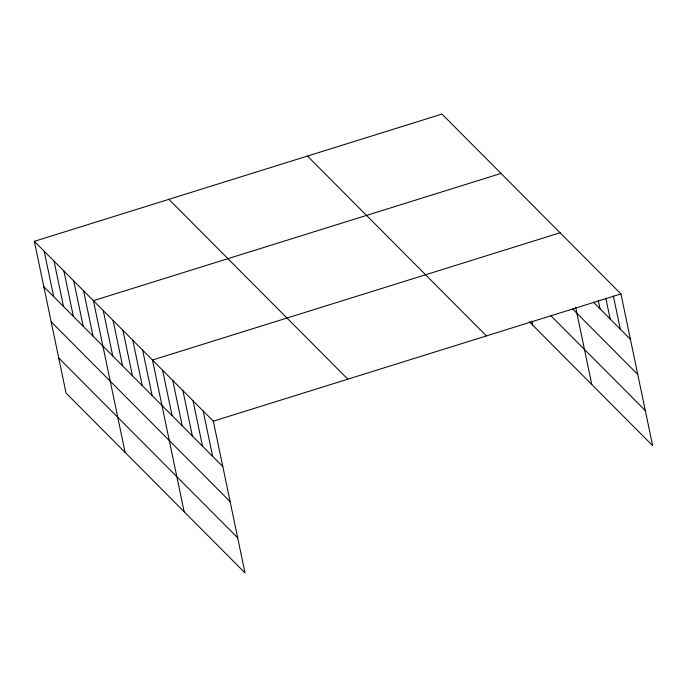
<?xml version="1.0" encoding="UTF-8"?>
<svg xmlns="http://www.w3.org/2000/svg" width="687" height="687" viewBox="0 0 687 687"><rect width="100%" height="100%" fill="white"/><g stroke="black" fill="none" stroke-linecap="round" stroke-linejoin="round"><path stroke-width="1.03" d="M34.35 241.317L213.322 421.174L245.027 572.924L66.055 393.076L34.35 241.317L441.973 114.076L620.945 293.924L652.65 445.683L529.222 321.645M501.038 173.425L93.415 300.666L125.111 452.424M560.094 232.773L152.471 360.022L184.176 511.781M213.322 421.174L620.945 293.924M593.491 302.22L630.434 339.344M572.692 309.047L637.768 374.432M550.716 315.522L645.316 410.594M307.458 156.061L486.43 335.917M168.865 199.324L347.837 379.181M43.839 286.737L222.811 466.585M51.173 321.825L230.145 501.682M58.721 357.979L237.693 537.835M613.397 296.123L620.292 329.15M605.84 298.313L610.15 318.957M598.283 300.511L600.009 308.772M575.62 307.089L591.799 384.531M531.875 321.052L532.734 325.183M203.18 410.981L212.669 456.4M193.038 400.787L202.528 446.207M182.897 390.594L192.386 436.013M172.755 380.4L182.244 425.82M162.613 370.216L172.102 415.626M142.63 350.13L152.119 395.549M132.789 340.237L142.278 385.656M122.939 330.344L132.428 375.763M113.097 320.451L122.587 365.87M103.256 310.558L112.745 355.978M83.565 290.781L93.054 336.192M73.724 280.889L83.213 326.299M63.882 270.996L73.372 316.415M54.041 261.103L63.522 306.522M44.191 251.21L53.68 296.629"/></g></svg>
